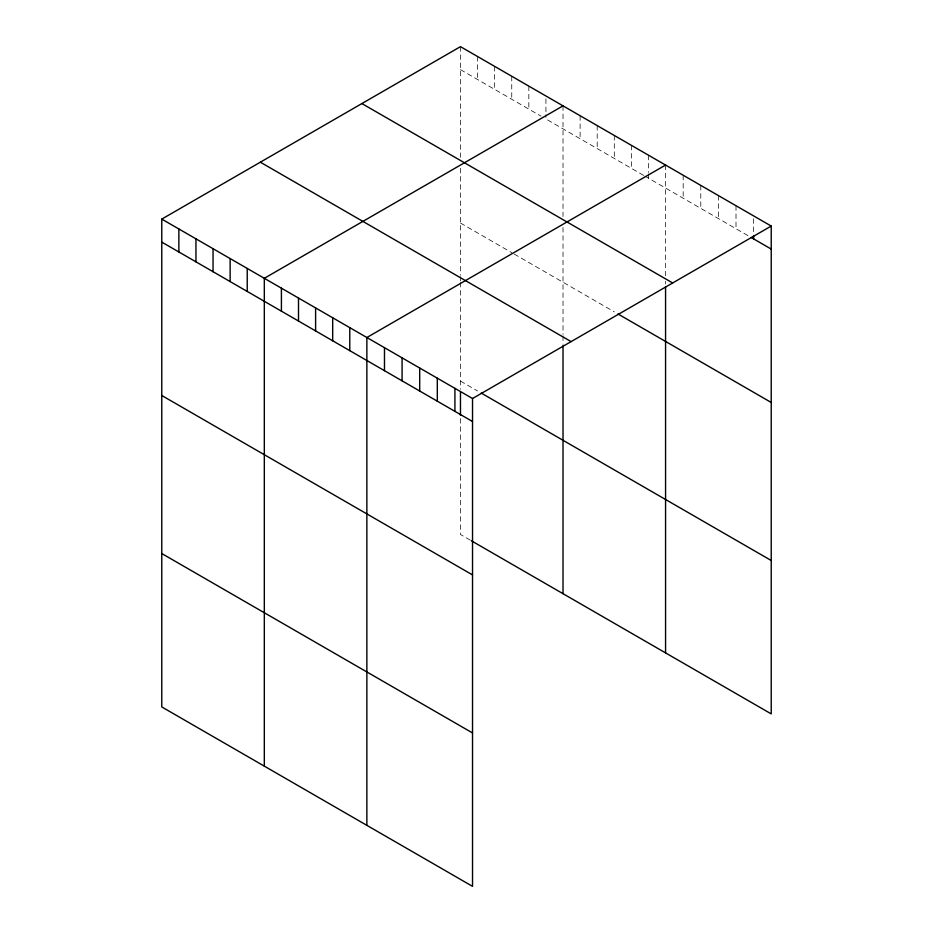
<?xml version="1.0" encoding="UTF-8"?>
<svg xmlns="http://www.w3.org/2000/svg" width="933" height="933" viewBox="0 0 933 933"><rect width="100%" height="100%" fill="white"/><g stroke="black" fill="none" stroke-linecap="round" stroke-linejoin="round"><path stroke-width="0.7" stroke-dasharray="4.67 3.5" d="M460.47 69.648L541.047 116.17M643.595 175.381L545.933 118.992L545.933 114.677M644.82 176.08L748.581 235.991M460.47 223.045L511.751 252.645M514.188 254.056L614.299 311.855M460.47 381.096L477.568 390.962M470.244 540.125L460.47 534.481L460.47 416.701M753.619 218.777L753.619 234.591M736.009 205.727L736.009 228.737M718.398 195.568L718.398 218.567M700.788 185.399L700.788 208.397M683.178 175.229L683.178 198.228M665.567 165.059L665.567 275.725M665.567 281.195L665.567 283.935M648.482 155.193L648.482 172.442M648.482 173.888L648.482 178.203M631.384 145.326L631.384 168.325M614.299 135.46L614.299 158.458M597.202 125.593L597.202 148.592M580.116 115.727L580.116 138.725M563.019 105.861L563.019 216.514M563.019 227.465L563.019 334.469M563.019 335.88L563.019 344.347M545.933 98.863L545.933 113.243M528.836 86.116L528.836 109.126M511.751 76.249L511.751 99.26M494.653 66.383L494.653 89.393M477.568 56.516L477.568 79.515M460.47 46.65L460.47 157.304M460.47 168.267L460.47 275.258M460.47 276.669L460.47 280.903M460.47 282.314L460.47 389.306"/><path stroke-width="1.4" d="M161.771 219.103L472.53 398.519L472.53 886.35L161.771 706.934L161.771 219.103L460.47 46.65L771.229 226.066L771.229 713.897L471.457 540.825M563.019 105.861L264.319 278.302L264.319 766.145M665.567 165.059L366.867 337.513L366.867 825.355M472.53 398.519L771.229 226.066M751.1 237.448L771.229 249.064M361.899 103.563L672.658 282.967M617.961 313.966L771.229 402.461M260.342 162.19L571.101 341.606M481.23 393.073L771.229 560.5M161.771 242.102L472.53 421.518M161.771 395.499L472.53 574.915M161.771 553.537L472.53 732.953M753.619 236.026L753.619 238.895M665.567 286.676L665.567 652.902M563.019 345.758L563.019 593.691M460.47 392.047L460.47 415.325M454.919 388.35L454.919 411.348M437.309 378.18L437.309 401.178M419.698 368.01L419.698 391.02M402.088 357.852L402.088 380.851M384.478 347.682L384.478 370.681M349.782 327.646L349.782 350.645M332.684 317.78L332.684 340.778M315.599 307.913L315.599 330.912M298.502 298.047L298.502 321.045M281.416 288.18L281.416 311.179M247.233 268.436L247.233 291.446M230.136 258.569L230.136 281.579M213.051 248.703L213.051 271.713M195.953 238.836L195.953 261.835M178.868 228.97L178.868 251.968"/></g></svg>
